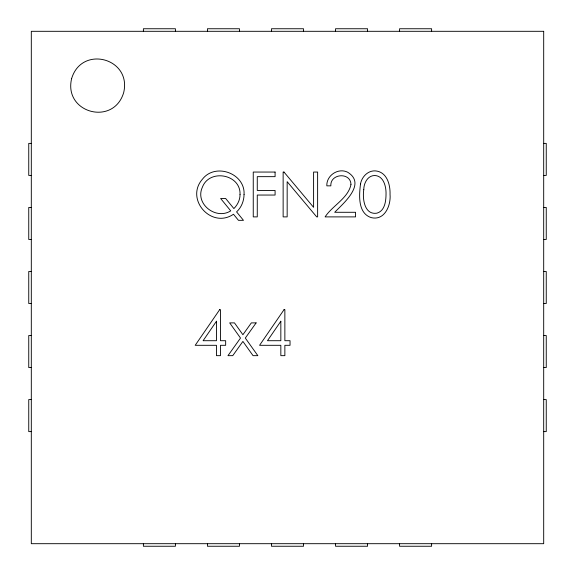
<?xml version="1.0" encoding="UTF-8"?>
<svg xmlns="http://www.w3.org/2000/svg" width="575" height="575" viewBox="0 0 575 575"><rect width="100%" height="100%" fill="white"/><g stroke="black" fill="none" stroke-linecap="round" stroke-linejoin="round"><path stroke-width="0.86" d="M31.373 143.391L28.75 143.391L28.75 175.418L31.373 175.418M543.627 143.391L546.25 143.391L546.25 175.418L543.627 175.418M31.373 207.438L28.75 207.438L28.75 239.466L31.373 239.466M543.627 207.438L546.25 207.438L546.25 239.466L543.627 239.466M31.373 271.486L28.75 271.486L28.75 303.514L31.373 303.514M543.627 271.486L546.25 271.486L546.25 303.514L543.627 303.514M31.373 335.534L28.75 335.534L28.75 367.562L31.373 367.562M543.627 335.534L546.25 335.534L546.25 367.562L543.627 367.562M31.373 399.582L28.75 399.582L28.75 431.609L31.373 431.609M543.627 399.582L546.25 399.582L546.25 431.609L543.627 431.609M431.609 31.373L431.609 28.75L399.582 28.75L399.582 31.373M431.609 543.627L431.609 546.25L399.582 546.25L399.582 543.627M367.562 31.373L367.562 28.75L335.534 28.75L335.534 31.373M367.562 543.627L367.562 546.25L335.534 546.25L335.534 543.627M303.514 31.373L303.514 28.75L271.486 28.75L271.486 31.373M303.514 543.627L303.514 546.25L271.486 546.25L271.486 543.627M239.466 31.373L239.466 28.75L207.438 28.75L207.438 31.373M239.466 543.627L239.466 546.25L207.438 546.25L207.438 543.627M175.418 31.373L175.418 28.75L143.391 28.75L143.391 31.373M175.418 543.627L175.418 546.25L143.391 546.25L143.391 543.627M363.781 189.685C362.358 198.619 364.349 215.165 376.884 213.181C384.761 210.953 385.94 201.394 386.026 194.472C386.307 187.112 383.899 175.828 374.706 175.504C367.497 175.569 363.774 183.346 363.781 189.685M350.958 184.589C348.141 198.296 332.357 205.706 325.098 216.89L355.558 216.89L355.558 212.29L334.7 212.29C343.491 203.191 366.692 183.82 347.652 172.22C338.28 167.533 326.356 175.375 326.823 185.847L330.848 185.847C330.043 173.377 350.836 171.911 350.958 184.589M240.027 194.408C240.106 199.777 237.626 204.822 233.888 208.581L225.659 198.497L220.642 198.497L230.733 210.867C215.977 220.283 194.63 203.852 202.378 187.227C209.379 168.461 240.853 174.16 240.027 194.408M360.503 184.072C359.066 195.306 357.722 213.469 371.407 217.666C384.74 220.771 391.014 205.347 390.044 194.487C390.36 185.416 387.449 173.161 377.071 171.12C368.934 169.431 361.732 176.345 360.503 184.072M244.052 194.522C243.98 201.042 241.392 207.438 236.591 211.895L243.477 220.333L238.46 220.333L233.479 214.245C211.456 229.224 184.748 199.252 202.472 179.148C215.338 162.452 245.36 173.362 244.052 194.522M71.616 78.631C63.387 113.023 113.613 126.478 123.683 92.582C131.905 58.19 81.686 44.735 71.616 78.631M219.672 309.673L195.198 345.309L216.466 345.309L216.466 355.659L220.484 355.659L220.484 345.309L225.659 345.309L225.659 340.709L220.484 340.709L220.484 309.673L219.672 309.673M216.466 321.238L203.097 340.709L216.466 340.709L216.466 321.238M284.043 309.673L259.569 345.309L280.837 345.309L280.837 355.659L284.862 355.659L284.862 345.309L290.037 345.309L290.037 340.709L284.862 340.709L284.862 309.673L284.043 309.673M280.837 321.238L267.476 340.709L280.837 340.709L280.837 321.238M256.127 322.891L245.302 338.064L257.844 355.659L253.057 355.659L242.902 341.421L232.746 355.659L227.959 355.659L240.515 338.064L229.684 322.891L234.471 322.891L242.902 334.715L251.34 322.891L256.127 322.891M543.691 31.309L31.309 31.309L31.309 543.691L543.691 543.691L543.691 31.309M275.087 172.054L253.252 172.054L253.252 216.89L257.269 216.89L257.269 195.047L275.087 195.047L275.087 190.447L257.269 190.447L257.269 176.654L275.087 176.654L275.087 172.054M283.985 172.054L283.137 172.054L283.137 216.89L287.162 216.89L287.162 181.678L316.71 216.89L317.623 216.89L317.623 172.054L313.598 172.054L313.598 207.338L283.985 172.054"/></g></svg>
